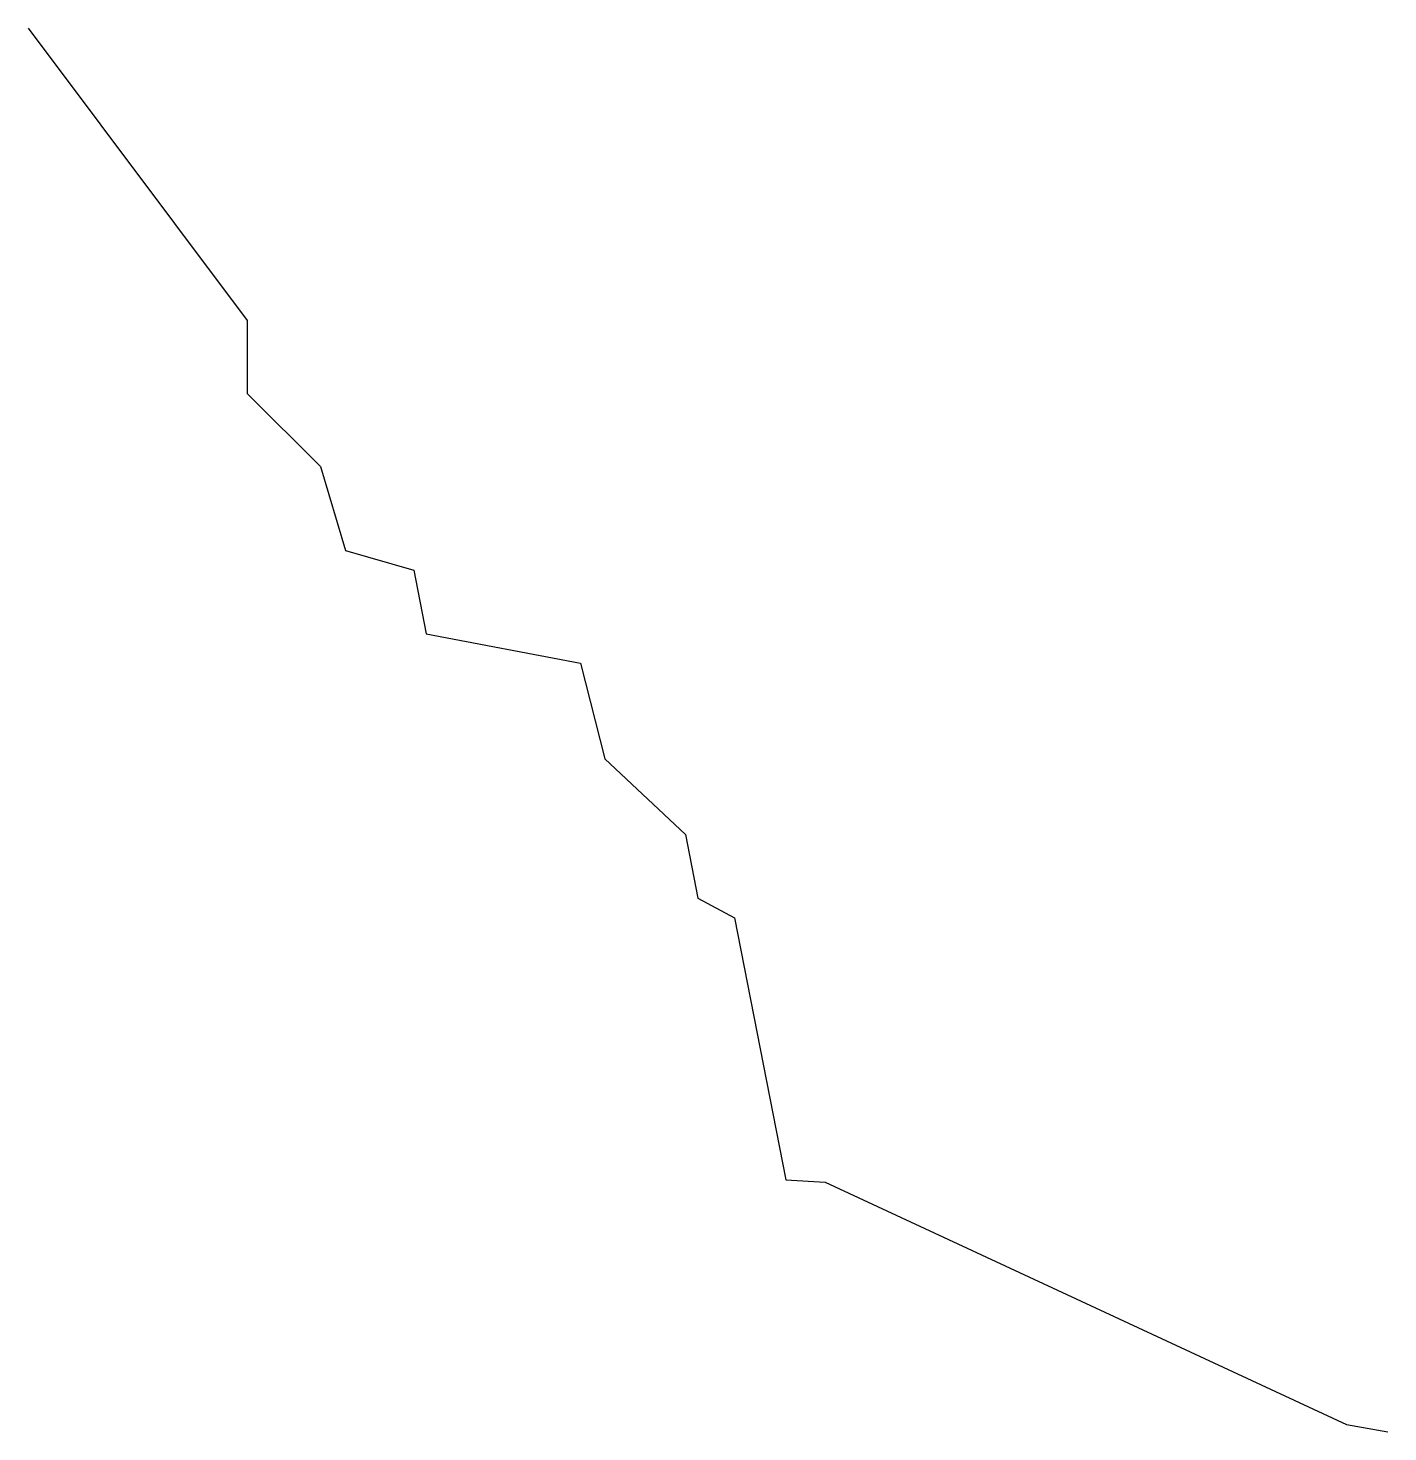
# Model space of a CAD drawing. Header units: millimetres. Extents: x 7 to 25.6, y -18.2 to 1.
import ezdxf

# ---------------------------------------------------------------- set-up
doc = ezdxf.new("R2010")
doc.units = ezdxf.units.MM
doc.header["$MEASUREMENT"] = 0
doc.layers.get('0').update_dxf_attribs({"lineweight": 25, "true_color": 0xffffff})

msp = doc.modelspace()

# ---------------------------------------------------------------- linework, layer by layer
for p, q in [((7, 1), (10, -3)), ((10, -3), (10, -4)), ((10, -4), (11, -5)), ((11, -5), (11.343, -6.149)), ((11.343, -6.149), (12.281, -6.417)), ((12.281, -6.417), (12.448, -7.287)), ((12.448, -7.287), (14.558, -7.689)), ((14.558, -7.689), (14.893, -8.995)), ((14.893, -8.995), (15.998, -10.034)), ((15.998, -10.034), (16.166, -10.904)), ((16.166, -10.904), (16.668, -11.172)), ((16.668, -11.172), (17.371, -14.756)), ((17.371, -14.756), (17.907, -14.789)), ((17.907, -14.789), (25.041, -18.105)), ((25.041, -18.105), (25.61, -18.205))]:
    msp.add_line(p, q)

doc.saveas('drawing.dxf')
